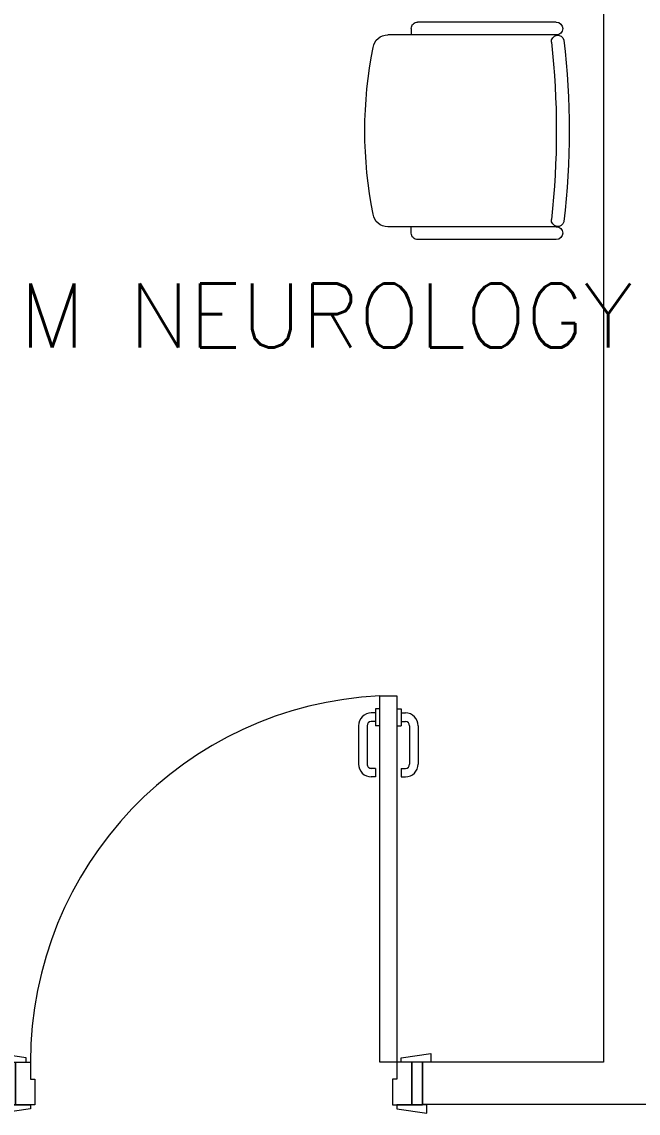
# Model space of a CAD drawing. Header units: inches. Extents: x -12418 to 57169, y -29325 to 19878.
# Drawn here: x 43817 to 45264, y -6967 to -4407 of the extents above; entities that cross this region are included whole.
import ezdxf

# ---------------------------------------------------------------- set-up
doc = ezdxf.new("R2010")
doc.units = ezdxf.units.IN
doc.header["$LTSCALE"] = 25
doc.header["$MEASUREMENT"] = 0
doc.linetypes.add('DASHDOT', pattern=[25.4, 12.7, -6.35, 0, -6.35])
for name, color, linetype, lineweight in [('00-Ground Floor$0$72_EGR_BASE_TEXT', 252, 'Continuous', 5), ('00-Ground Floor$0$LOADING', 253, 'Continuous', 5), ('00-Ground Floor$0$Walls', 251, 'Continuous', 5), ('00-Ground Floor$0$Wooden Joinery', 251, 'Continuous', 5), ('E-LITE-CLNG-CNDT', 6, 'DASHDOT', 35)]:
    doc.layers.add(name, color=color, linetype=linetype, lineweight=lineweight)
doc.styles.add('00-Ground Floor$0$SIMPLEX', font='SIMPLEX.shx', dxfattribs={"height": 150})

# ---------------------------------------------------------------- blocks, each defined once
blk = doc.blocks.new('00-Ground Floor$0$A$C72370EFE')
at = {"layer": '00-Ground Floor$0$Wooden Joinery'}
for p, q in [((-0.01, -0.04), (-0.02, -0.04)), ((-0.01, -0.03), (-0.01, -0.07)), ((0, -0.03), (-0.01, -0.03)), ((0.04, -0.03), (0.05, -0.03)), ((0.05, -0.03), (0.05, -0.07)), ((0.05, -0.04), (0.06, -0.04)), ((-0.05, -0.07), (-0.05, -0.16)), ((-0.03, -0.07), (-0.03, -0.16)), ((-0.01, -0.06), (-0.02, -0.06)), ((0, -0.07), (-0.01, -0.07)), ((0.04, -0.07), (0.05, -0.07)), ((0.05, -0.06), (0.06, -0.06)), ((0.07, -0.07), (0.07, -0.16)), ((0.09, -0.07), (0.09, -0.16)), ((-0.01, -0.17), (-0.02, -0.17)), ((-0.01, -0.17), (-0.01, -0.19)), ((0.05, -0.17), (0.06, -0.17)), ((0.05, -0.17), (0.05, -0.19)), ((-0.01, -0.19), (-0.02, -0.19)), ((0.05, -0.19), (0.06, -0.19))]:
    blk.add_line(p, q, dxfattribs=at)
for centre, radius, start, end in [((-0.02, -0.07), 0.03, 90, 180), ((0.06, -0.07), 0.03, 0, 90), ((-0.02, -0.07), 0.01, 90, 180), ((0.06, -0.07), 0.01, 0, 90), ((-0.02, -0.16), 0.03, 180, 270), ((-0.02, -0.16), 0.01, 180, 270), ((0.06, -0.16), 0.01, 270, 0), ((0.06, -0.16), 0.03, 270, 0)]:
    blk.add_arc(centre, radius, start, end, dxfattribs=at)
blk = doc.blocks.new('00-Ground Floor$0$A$C5DAD61B4')
at = {"layer": '00-Ground Floor$0$Wooden Joinery'}
for points in [[(80, 959.1), (80, 969.1), (10, 979.1), (10, 959.1)], [(940, 959.1), (940, 969.1), (1010, 979.1), (1010, 959.1)], [(70, 859.1), (70, 849.1), (0, 839.1), (0, 859.1)], [(120, 859.1), (120, 0), (80, 0), (80, 859.1)], [(950, 859.1), (950, 849.1), (1020, 839.1), (1020, 859.1)]]:
    blk.add_lwpolyline(points, close=True, dxfattribs=at)
for points in [[(45, 859.1), (45, 959.1), (20, 959.1), (20, 859.1), (45, 859.1)], [(45, 859.1), (80, 859.1), (80, 899.1), (90, 899.1), (90, 959.1), (45, 959.1), (45, 859.1)], [(975, 859.1), (940, 859.1), (940, 899.1), (930, 899.1), (930, 959.1), (975, 959.1), (975, 859.1)], [(975, 859.1), (975, 959.1), (1000, 959.1), (1000, 859.1), (975, 859.1)]]:
    blk.add_lwpolyline(points, dxfattribs=at)
blk.add_arc((80, 859.1), 860, 272.666, 0, dxfattribs=at)
at = {"layer": '00-Ground Floor$0$Wooden Joinery', "xscale": 999.9999999998854, "yscale": 999.9999999998854, "zscale": 999.9999999998854, "rotation": 180}
blk.add_blockref('00-Ground Floor$0$A$C72370EFE', (120, 0), dxfattribs=at)
blk = doc.blocks.new('00-Ground Floor$0$GF21016-P')
at = {"layer": '00-Ground Floor$0$LOADING', "extrusion": (-1.24384e-09, -1.20261e-09, -1)}
for p, q in [((0.0128, 0.0179), (0.0128, 0.4136)), ((0.4628, 0.0179), (0.4628, 0.4136)), ((-0.0022, 0.3585), (0.0128, 0.3585)), ((0.4778, 0.3585), (0.4628, 0.3585)), ((-0.0172, 0.0179), (-0.0172, 0.3435)), ((0.4928, 0.0179), (0.4928, 0.3435)), ((0.4778, 0.0029), (0.4778, 0.0029))]:
    blk.add_line(p, q, dxfattribs=at)
for centre, radius, start, end in [((-0.2378, -0.5362), 1.0036, 78.7568, 101.2432), ((-0.0478, 0.4136), 0.035, 0, 80.6557), ((-0.4278, 0.4136), 0.035, 99.3443, 180), ((0.0022, 0.3435), 0.015, 0, 90), ((-0.4778, 0.3435), 0.015, 90, 180), ((-0.0284, 0.0145), 0.015, 284.3864, 95.5209), ((-0.2378, 1.8928), 1.8749, 263.6341, 276.3659), ((-0.4471, 0.0145), 0.015, 84.4791, 255.6136), ((0.0022, 0.0179), 0.015, 270, 0), ((0.0022, 0.0179), 0.015, 180, 270), ((-0.2378, 1.8734), 1.8855, 263.5119, 276.4881), ((-0.4778, 0.0179), 0.015, 270, 0), ((-0.4778, 0.0179), 0.015, 180, 270)]:
    blk.add_arc(centre, radius, start, end, dxfattribs=at)
blk = doc.blocks.new('00-Ground Floor')
at = {"layer": '00-Ground Floor$0$Walls'}
for p, q in [((45182.9, -2847.4, 0), (45182.9, -6847.4, 0)), ((45182.9, -6847.4, 0), (44757.5, -6847.4, 0)), ((44757.5, -6847.4, 0), (44757.5, -6947.4, 0)), ((45382.9, -6947.4, 0), (44757.5, -6947.4, 0))]:
    blk.add_line(p, q, dxfattribs=at)
at = {"layer": '00-Ground Floor$0$LOADING', "color": 1, "extrusion": (1.86519e-05, 4.75185e-05, 1), "xscale": 1000.000000000001, "yscale": 1000.000000000001, "zscale": -1000.000000000011, "rotation": 89.99997490245693}
blk.add_blockref('00-Ground Floor$0$GF21016-P', (45089.7, -4900.5, 0.6), dxfattribs=at)
at = {"layer": '00-Ground Floor$0$Wooden Joinery', "rotation": 180}
blk.add_blockref('00-Ground Floor$0$A$C5DAD61B4', (44777.5, -5988.4, 0), dxfattribs=at)
at = {"layer": '00-Ground Floor$0$72_EGR_BASE_TEXT', "insert": (43544.6, -5021.2), "char_height": 150, "attachment_point": 2, "style": '00-Ground Floor$0$SIMPLEX'}
blk.add_mtext('CONSULTATION ROOM NEUROLOGY', dxfattribs=at)

msp = doc.modelspace()

# ---------------------------------------------------------------- block references
at = {"layer": 'E-LITE-CLNG-CNDT'}
msp.add_blockref('00-Ground Floor', (0, 0), dxfattribs=at)

doc.saveas('drawing.dxf')
